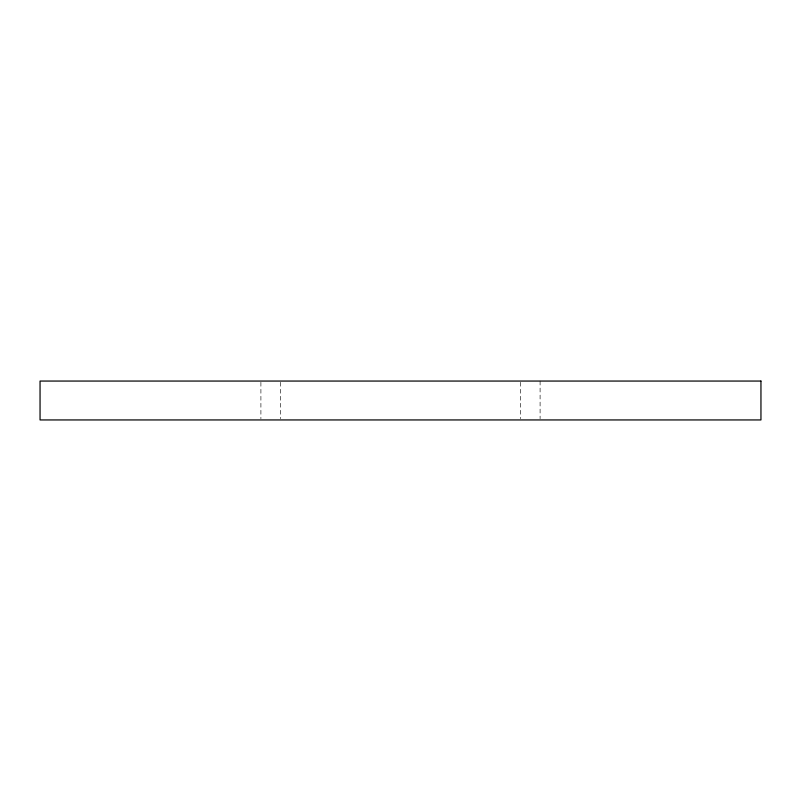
<?xml version="1.0" encoding="UTF-8"?>
<svg xmlns="http://www.w3.org/2000/svg" width="801" height="801" viewBox="0 0 801 801"><rect width="100%" height="100%" fill="white"/><g stroke="black" fill="none" stroke-linecap="round" stroke-linejoin="round"><path stroke-width="0.6" stroke-dasharray="4 3" d="M540.094 381.056L540.094 418.733M520.65 382.267L520.65 418.733M280.35 382.267L280.35 418.733M260.906 382.267L260.906 418.733"/><path stroke-width="1.2" d="M760.95 381.056L40.05 381.056L40.05 419.944L760.95 419.944L760.95 381.056"/></g></svg>
